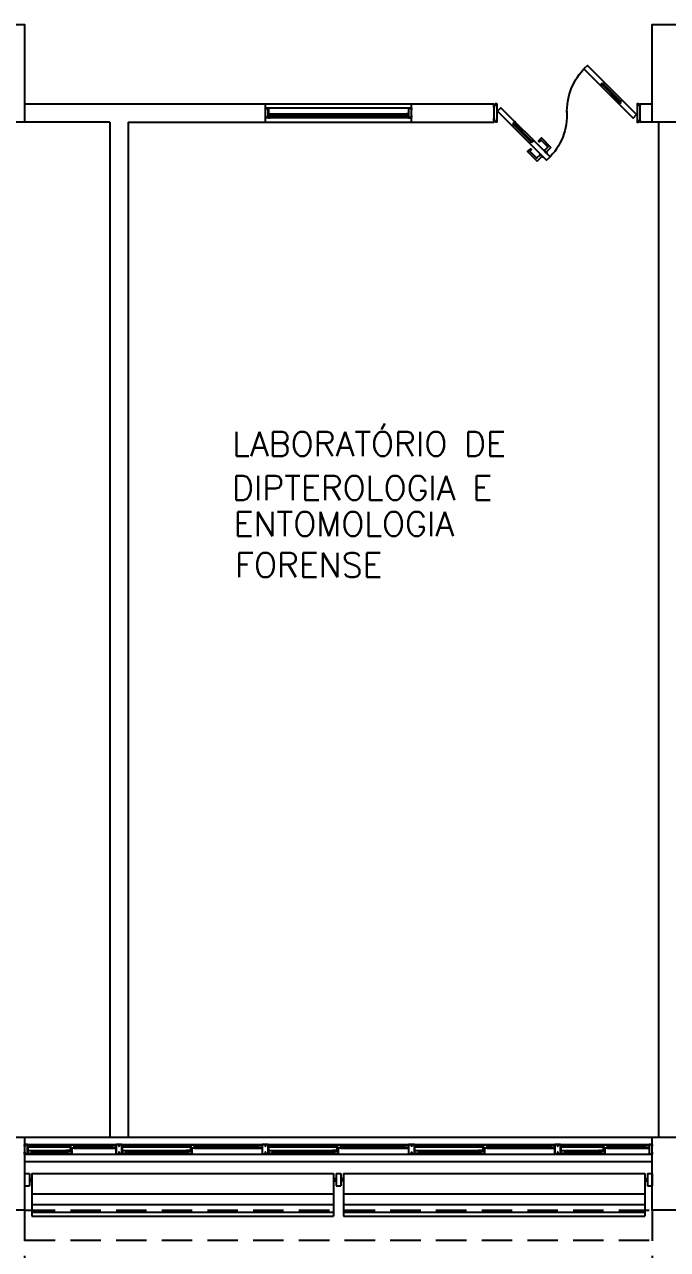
# Model space of a CAD drawing. Header units: millimetres. Extents: x 2686 to 2939, y 1294 to 1441.
# Drawn here: x 2761.12 to 2766.4, y 1304 to 1314.05 of the extents above; entities that cross this region are included whole.
import ezdxf

# ---------------------------------------------------------------- set-up
doc = ezdxf.new("R2010")
doc.units = ezdxf.units.MM
doc.linetypes.add('HIDDEN', pattern=[0.375, 0.25, -0.125])
for name, color, linetype in [('AR-ALV', 2, 'Continuous'), ('AR-ESQ', 1, 'Continuous'), ('AR-ESTC', 3, 'Continuous'), ('AR-PORTA', 1, 'Continuous'), ('AR-PROJ', 1, 'HIDDEN'), ('BR-LINHAS', 1, 'Continuous'), ('BR-MONTANTE', 242, 'Continuous'), ('BR-PAINEL', 1, 'Continuous'), ('BR-SUPORTE', 1, 'Continuous'), ('DT-ESQ-BAGUETE-C', 1, 'Continuous'), ('DT-ESQ-BAGUETE-V', 1, 'Continuous'), ('DT-ESQ-CHAPA DOBRADA-V', 1, 'Continuous'), ('DT-ESQ-MARCO-V', 1, 'Continuous'), ('DT-ESQ-PERFIL CADEIRA-C', 2, 'Continuous'), ('DT-ESQ-PERFIL CADEIRA-V', 2, 'Continuous'), ('DT-ESQ-PERFIL U SIMPLES-C', 2, 'Continuous'), ('DT-ESQ-PERFIL U-C', 2, 'Continuous'), ('DT-ESQ-PERFIL U-V', 1, 'Continuous'), ('DT-ESQ-VIDRO-C', 2, 'Continuous'), ('DT-TXTMOD', 1, 'Continuous'), ('maçaneta', 1, 'Continuous'), ('mov', 1, 'Continuous'), ('PG-PROJ', 1, 'HIDDEN'), ('PM-PERFIL U-C', 2, 'Continuous'), ('PM-VIDRO', 2, 'Continuous'), ('pm1', 2, 'Continuous'), ('pm2', 2, 'Continuous'), ('TEXTO', 2, 'Continuous')]:
    doc.layers.add(name, color=color, linetype=linetype)
doc.styles.add('S10', font='simplex.shx', dxfattribs={"height": 0.1})
doc.styles.add('UNB-100', font='simplex.shx', dxfattribs={"height": 0.2})

# ---------------------------------------------------------------- blocks, each defined once
blk = doc.blocks.new('EF40-P')
at = {"layer": 'DT-ESQ-BAGUETE-C', "ltscale": 0.1}
for points in [[(0.422, -0.08), (0.409, -0.08), (0.409, -0.079), (0.422, -0.079, 0.414214), (0.422, -0.078), (0.422, -0.067, 0.414214), (0.422, -0.067), (0.409, -0.067), (0.409, -0.065), (0.422, -0.065, -0.414214), (0.424, -0.067), (0.424, -0.079, -0.414214)], [(0.702, -0.08), (0.715, -0.08), (0.715, -0.079), (0.702, -0.079, -0.414214), (0.702, -0.078), (0.702, -0.067, -0.414214), (0.702, -0.067), (0.715, -0.067), (0.715, -0.065), (0.702, -0.065, 0.414214), (0.7, -0.067), (0.7, -0.079, 0.414214)], [(1.41, -0.08), (1.396, -0.08), (1.396, -0.079), (1.409, -0.079, 0.414214), (1.41, -0.078), (1.41, -0.067, 0.414214), (1.409, -0.067), (1.396, -0.067), (1.396, -0.065), (1.41, -0.065, -0.414214), (1.411, -0.067), (1.411, -0.079, -0.414214)], [(1.901, -0.08), (1.915, -0.08), (1.915, -0.079), (1.902, -0.079, -0.414214), (1.901, -0.078), (1.901, -0.067, -0.414214), (1.902, -0.067), (1.915, -0.067), (1.915, -0.065), (1.901, -0.065, 0.414214), (1.9, -0.067), (1.9, -0.079, 0.414214)], [(2.61, -0.08), (2.596, -0.08), (2.596, -0.079), (2.609, -0.079, 0.414214), (2.61, -0.078), (2.61, -0.067, 0.414214), (2.609, -0.067), (2.596, -0.067), (2.596, -0.065), (2.61, -0.065, -0.414214), (2.611, -0.067), (2.611, -0.079, -0.414214)], [(3.101, -0.08), (3.115, -0.08), (3.115, -0.079), (3.102, -0.079, -0.414214), (3.101, -0.078), (3.101, -0.067, -0.414214), (3.102, -0.067), (3.115, -0.067), (3.115, -0.065), (3.101, -0.065, 0.414214), (3.1, -0.067), (3.1, -0.079, 0.414214)], [(3.81, -0.08), (3.796, -0.08), (3.796, -0.079), (3.809, -0.079, 0.414214), (3.81, -0.078), (3.81, -0.067, 0.414214), (3.809, -0.067), (3.796, -0.067), (3.796, -0.065), (3.81, -0.065, -0.414214), (3.811, -0.067), (3.811, -0.079, -0.414214)], [(4.301, -0.08), (4.315, -0.08), (4.315, -0.079), (4.302, -0.079, -0.414214), (4.301, -0.078), (4.301, -0.067, -0.414214), (4.302, -0.067), (4.315, -0.067), (4.315, -0.065), (4.301, -0.065, 0.414214), (4.3, -0.067), (4.3, -0.079, 0.414214)], [(4.797, -0.08), (4.784, -0.08), (4.784, -0.079), (4.797, -0.079, 0.414214), (4.797, -0.078), (4.797, -0.067, 0.414214), (4.797, -0.067), (4.784, -0.067), (4.784, -0.065), (4.797, -0.065, -0.414214), (4.799, -0.067), (4.799, -0.079, -0.414214)], [(5.076, -0.08), (5.09, -0.08), (5.09, -0.079), (5.077, -0.079, -0.414214), (5.076, -0.078), (5.076, -0.067, -0.414214), (5.077, -0.067), (5.09, -0.067), (5.09, -0.065), (5.076, -0.065, 0.414214), (5.075, -0.067), (5.075, -0.079, 0.414214)], [(0.073, -0.125), (0.06, -0.125), (0.06, -0.124), (0.073, -0.124, 0.414214), (0.073, -0.123), (0.073, -0.112, 0.414214), (0.073, -0.112), (0.06, -0.112), (0.06, -0.11), (0.073, -0.11, -0.414214), (0.075, -0.112), (0.075, -0.124, -0.414214)], [(0.339, -0.125), (0.352, -0.125), (0.352, -0.124), (0.34, -0.124, -0.414214), (0.339, -0.123), (0.339, -0.112, -0.414214), (0.34, -0.112), (0.352, -0.112), (0.352, -0.11), (0.339, -0.11, 0.414214), (0.337, -0.112), (0.337, -0.124, 0.414214)], [(0.848, -0.125), (0.835, -0.125), (0.835, -0.124), (0.848, -0.124, 0.414214), (0.848, -0.123), (0.848, -0.112, 0.414214), (0.848, -0.112), (0.835, -0.112), (0.835, -0.11), (0.848, -0.11, -0.414214), (0.85, -0.112), (0.85, -0.124, -0.414214)], [(1.326, -0.125), (1.34, -0.125), (1.34, -0.124), (1.327, -0.124, -0.414214), (1.326, -0.123), (1.326, -0.112, -0.414214), (1.327, -0.112), (1.34, -0.112), (1.34, -0.11), (1.326, -0.11, 0.414214), (1.325, -0.112), (1.325, -0.124, 0.414214)], [(2.048, -0.125), (2.035, -0.125), (2.035, -0.124), (2.048, -0.124, 0.414214), (2.048, -0.123), (2.048, -0.112, 0.414214), (2.048, -0.112), (2.035, -0.112), (2.035, -0.11), (2.048, -0.11, -0.414214), (2.05, -0.112), (2.05, -0.124, -0.414214)], [(2.526, -0.125), (2.54, -0.125), (2.54, -0.124), (2.527, -0.124, -0.414214), (2.526, -0.123), (2.526, -0.112, -0.414214), (2.527, -0.112), (2.54, -0.112), (2.54, -0.11), (2.526, -0.11, 0.414214), (2.525, -0.112), (2.525, -0.124, 0.414214)], [(3.248, -0.125), (3.235, -0.125), (3.235, -0.124), (3.248, -0.124, 0.414214), (3.248, -0.123), (3.248, -0.112, 0.414214), (3.248, -0.112), (3.235, -0.112), (3.235, -0.11), (3.248, -0.11, -0.414214), (3.25, -0.112), (3.25, -0.124, -0.414214)], [(3.726, -0.125), (3.74, -0.125), (3.74, -0.124), (3.727, -0.124, -0.414214), (3.726, -0.123), (3.726, -0.112, -0.414214), (3.727, -0.112), (3.74, -0.112), (3.74, -0.11), (3.726, -0.11, 0.414214), (3.725, -0.112), (3.725, -0.124, 0.414214)], [(4.448, -0.125), (4.435, -0.125), (4.435, -0.124), (4.448, -0.124, 0.414214), (4.448, -0.123), (4.448, -0.112, 0.414214), (4.448, -0.112), (4.435, -0.112), (4.435, -0.11), (4.448, -0.11, -0.414214), (4.45, -0.112), (4.45, -0.124, -0.414214)], [(4.714, -0.125), (4.727, -0.125), (4.727, -0.124), (4.714, -0.124, -0.414214), (4.714, -0.123), (4.714, -0.112, -0.414214), (4.714, -0.112), (4.727, -0.112), (4.727, -0.11), (4.714, -0.11, 0.414214), (4.712, -0.112), (4.712, -0.124, 0.414214)]]:
    blk.add_lwpolyline(points, format="xyb", close=True, dxfattribs=at)
at = {"layer": 'DT-ESQ-BAGUETE-V', "ltscale": 0.1}
for p, q in [((0.422, -0.065), (0.702, -0.065)), ((1.41, -0.065), (1.901, -0.065)), ((2.61, -0.065), (3.101, -0.065)), ((3.81, -0.065), (4.301, -0.065)), ((4.797, -0.065), (5.076, -0.065)), ((0.073, -0.11), (0.339, -0.11)), ((0.848, -0.11), (1.326, -0.11)), ((2.048, -0.11), (2.526, -0.11)), ((3.248, -0.11), (3.726, -0.11)), ((4.448, -0.11), (4.714, -0.11))]:
    blk.add_line(p, q, dxfattribs=at)
at = {"layer": 'DT-ESQ-CHAPA DOBRADA-V', "ltscale": 0.1}
for p, q in [((0.025, -0.077), (0.374, -0.077)), ((0.025, -0.08), (0.374, -0.08)), ((0.8, -0.077), (1.361, -0.077)), ((0.8, -0.08), (1.361, -0.08)), ((2, -0.077), (2.561, -0.077)), ((2, -0.08), (2.561, -0.08)), ((3.2, -0.077), (3.761, -0.077)), ((3.2, -0.08), (3.761, -0.08)), ((4.4, -0.077), (4.749, -0.077)), ((4.4, -0.08), (4.749, -0.08))]:
    blk.add_line(p, q, dxfattribs=at)
at = {"layer": 'DT-ESQ-PERFIL CADEIRA-C', "ltscale": 0.1}
for p, q in [((0.376, -0.088), (0.422, -0.088)), ((0.75, -0.088), (0.702, -0.088)), ((1.363, -0.088), (1.41, -0.088)), ((1.95, -0.088), (1.901, -0.088)), ((2.563, -0.088), (2.61, -0.088)), ((3.15, -0.088), (3.101, -0.088)), ((3.763, -0.088), (3.81, -0.088)), ((4.35, -0.088), (4.301, -0.088)), ((4.751, -0.088), (4.797, -0.088)), ((5.125, -0.088), (5.076, -0.088)), ((0.025, -0.134), (0.073, -0.134)), ((0.385, -0.134), (0.339, -0.134)), ((0.8, -0.134), (0.848, -0.134)), ((1.373, -0.134), (1.326, -0.134)), ((2, -0.134), (2.048, -0.134)), ((2.573, -0.134), (2.526, -0.134)), ((3.2, -0.134), (3.248, -0.134)), ((3.773, -0.134), (3.726, -0.134)), ((4.4, -0.134), (4.448, -0.134)), ((4.76, -0.134), (4.714, -0.134))]:
    blk.add_line(p, q, dxfattribs=at)
for points in [[(0.422, -0.087, -1), (0.422, -0.09), (0.376, -0.09, -0.414214), (0.374, -0.088), (0.374, -0.067, -0.414214), (0.376, -0.065), (0.407, -0.065, -0.414214), (0.409, -0.067), (0.409, -0.087)], [(0.409, -0.088, -0.198913), (0.408, -0.088, -0.198913), (0.407, -0.087), (0.407, -0.067, 0.414214), (0.407, -0.067), (0.376, -0.067, 0.414214), (0.375, -0.067), (0.375, -0.088, 0.414214), (0.376, -0.088)], [(0.702, -0.09), (0.75, -0.09), (0.75, -0.088), (0.715, -0.088, 0.198912), (0.716, -0.088, 0.198913), (0.716, -0.087), (0.716, -0.067, -0.414214), (0.717, -0.067), (0.75, -0.067), (0.75, -0.065), (0.716, -0.065, 0.414214), (0.715, -0.067), (0.715, -0.079), (0.715, -0.08), (0.715, -0.087), (0.702, -0.087, 1)], [(1.41, -0.087, -1), (1.41, -0.09), (1.363, -0.09, -0.414214), (1.361, -0.088), (1.361, -0.067, -0.414214), (1.363, -0.065), (1.395, -0.065, -0.414214), (1.396, -0.067), (1.396, -0.087)], [(1.396, -0.088, -0.198913), (1.395, -0.088, -0.198913), (1.395, -0.087), (1.395, -0.067, 0.414214), (1.394, -0.067), (1.363, -0.067, 0.414214), (1.363, -0.067), (1.363, -0.088, 0.414214), (1.363, -0.088)], [(1.901, -0.09), (1.95, -0.09), (1.95, -0.088), (1.915, -0.088, 0.198912), (1.916, -0.088, 0.198913), (1.916, -0.087), (1.916, -0.067, -0.414214), (1.917, -0.067), (1.95, -0.067), (1.95, -0.065), (1.916, -0.065, 0.414214), (1.915, -0.067), (1.915, -0.079), (1.915, -0.08), (1.915, -0.087), (1.901, -0.087, 1)], [(2.61, -0.087, -1), (2.61, -0.09), (2.563, -0.09, -0.414214), (2.561, -0.088), (2.561, -0.067, -0.414214), (2.563, -0.065), (2.595, -0.065, -0.414214), (2.596, -0.067), (2.596, -0.087)], [(2.596, -0.088, -0.198913), (2.595, -0.088, -0.198913), (2.595, -0.087), (2.595, -0.067, 0.414214), (2.594, -0.067), (2.563, -0.067, 0.414214), (2.563, -0.067), (2.563, -0.088, 0.414214), (2.563, -0.088)], [(3.101, -0.09), (3.15, -0.09), (3.15, -0.088), (3.115, -0.088, 0.198912), (3.116, -0.088, 0.198913), (3.116, -0.087), (3.116, -0.067, -0.414214), (3.117, -0.067), (3.15, -0.067), (3.15, -0.065), (3.116, -0.065, 0.414214), (3.115, -0.067), (3.115, -0.079), (3.115, -0.08), (3.115, -0.087), (3.101, -0.087, 1)], [(3.81, -0.087, -1), (3.81, -0.09), (3.763, -0.09, -0.414214), (3.761, -0.088), (3.761, -0.067, -0.414214), (3.763, -0.065), (3.795, -0.065, -0.414214), (3.796, -0.067), (3.796, -0.087)], [(3.796, -0.088, -0.198913), (3.795, -0.088, -0.198913), (3.795, -0.087), (3.795, -0.067, 0.414214), (3.794, -0.067), (3.763, -0.067, 0.414214), (3.763, -0.067), (3.763, -0.088, 0.414214), (3.763, -0.088)], [(4.301, -0.09), (4.35, -0.09), (4.35, -0.088), (4.315, -0.088, 0.198912), (4.316, -0.088, 0.198913), (4.316, -0.087), (4.316, -0.067, -0.414214), (4.317, -0.067), (4.35, -0.067), (4.35, -0.065), (4.316, -0.065, 0.414214), (4.315, -0.067), (4.315, -0.079), (4.315, -0.08), (4.315, -0.087), (4.301, -0.087, 1)], [(4.797, -0.087, -1), (4.797, -0.09), (4.751, -0.09, -0.414214), (4.749, -0.088), (4.749, -0.067, -0.414214), (4.751, -0.065), (4.782, -0.065, -0.414214), (4.784, -0.067), (4.784, -0.087)], [(4.784, -0.088, -0.198913), (4.783, -0.088, -0.198913), (4.782, -0.087), (4.782, -0.067, 0.414214), (4.782, -0.067), (4.751, -0.067, 0.414214), (4.75, -0.067), (4.75, -0.088, 0.414214), (4.751, -0.088)], [(5.076, -0.09), (5.125, -0.09), (5.125, -0.088), (5.09, -0.088, 0.198912), (5.091, -0.088, 0.198913), (5.091, -0.087), (5.091, -0.067, -0.414214), (5.092, -0.067), (5.125, -0.067), (5.125, -0.065), (5.091, -0.065, 0.414214), (5.09, -0.067), (5.09, -0.079), (5.09, -0.08), (5.09, -0.087), (5.076, -0.087, 1)], [(0.073, -0.135), (0.025, -0.135), (0.025, -0.134), (0.06, -0.134, -0.198912), (0.059, -0.133, -0.198913), (0.059, -0.132), (0.059, -0.112, 0.414214), (0.058, -0.112), (0.025, -0.112), (0.025, -0.11), (0.059, -0.11, -0.414214), (0.06, -0.112), (0.06, -0.124), (0.06, -0.125), (0.06, -0.132), (0.073, -0.132, -1)], [(0.339, -0.132, 1), (0.339, -0.135), (0.385, -0.135, 0.414214), (0.387, -0.133), (0.387, -0.112, 0.414214), (0.385, -0.11), (0.354, -0.11, 0.414214), (0.352, -0.112), (0.352, -0.132)], [(0.352, -0.134, 0.198913), (0.354, -0.133, 0.198913), (0.354, -0.132), (0.354, -0.112, -0.414214), (0.354, -0.112), (0.385, -0.112, -0.414214), (0.386, -0.112), (0.386, -0.133, -0.414214), (0.385, -0.134)], [(0.848, -0.135), (0.8, -0.135), (0.8, -0.134), (0.835, -0.134, -0.198912), (0.834, -0.133, -0.198913), (0.833, -0.132), (0.833, -0.112, 0.414214), (0.833, -0.112), (0.8, -0.112), (0.8, -0.11), (0.833, -0.11, -0.414214), (0.835, -0.112), (0.835, -0.124), (0.835, -0.125), (0.835, -0.132), (0.848, -0.132, -1)], [(1.326, -0.132, 1), (1.326, -0.135), (1.373, -0.135, 0.414214), (1.375, -0.133), (1.375, -0.112, 0.414214), (1.373, -0.11), (1.341, -0.11, 0.414214), (1.34, -0.112), (1.34, -0.132)], [(1.34, -0.134, 0.198913), (1.341, -0.133, 0.198913), (1.341, -0.132), (1.341, -0.112, -0.414214), (1.342, -0.112), (1.373, -0.112, -0.414214), (1.373, -0.112), (1.373, -0.133, -0.414214), (1.373, -0.134)], [(2.048, -0.135), (2, -0.135), (2, -0.134), (2.035, -0.134, -0.198912), (2.034, -0.133, -0.198913), (2.033, -0.132), (2.033, -0.112, 0.414214), (2.033, -0.112), (2, -0.112), (2, -0.11), (2.033, -0.11, -0.414214), (2.035, -0.112), (2.035, -0.124), (2.035, -0.125), (2.035, -0.132), (2.048, -0.132, -1)], [(2.526, -0.132, 1), (2.526, -0.135), (2.573, -0.135, 0.414214), (2.575, -0.133), (2.575, -0.112, 0.414214), (2.573, -0.11), (2.541, -0.11, 0.414214), (2.54, -0.112), (2.54, -0.132)], [(2.54, -0.134, 0.198913), (2.541, -0.133, 0.198913), (2.541, -0.132), (2.541, -0.112, -0.414214), (2.542, -0.112), (2.573, -0.112, -0.414214), (2.573, -0.112), (2.573, -0.133, -0.414214), (2.573, -0.134)], [(3.248, -0.135), (3.2, -0.135), (3.2, -0.134), (3.235, -0.134, -0.198912), (3.234, -0.133, -0.198913), (3.233, -0.132), (3.233, -0.112, 0.414214), (3.233, -0.112), (3.2, -0.112), (3.2, -0.11), (3.233, -0.11, -0.414214), (3.235, -0.112), (3.235, -0.124), (3.235, -0.125), (3.235, -0.132), (3.248, -0.132, -1)], [(3.726, -0.132, 1), (3.726, -0.135), (3.773, -0.135, 0.414214), (3.775, -0.133), (3.775, -0.112, 0.414214), (3.773, -0.11), (3.741, -0.11, 0.414214), (3.74, -0.112), (3.74, -0.132)], [(3.74, -0.134, 0.198913), (3.741, -0.133, 0.198913), (3.741, -0.132), (3.741, -0.112, -0.414214), (3.742, -0.112), (3.773, -0.112, -0.414214), (3.773, -0.112), (3.773, -0.133, -0.414214), (3.773, -0.134)], [(4.448, -0.135), (4.4, -0.135), (4.4, -0.134), (4.435, -0.134, -0.198912), (4.434, -0.133, -0.198913), (4.433, -0.132), (4.433, -0.112, 0.414214), (4.433, -0.112), (4.4, -0.112), (4.4, -0.11), (4.433, -0.11, -0.414214), (4.435, -0.112), (4.435, -0.124), (4.435, -0.125), (4.435, -0.132), (4.448, -0.132, -1)], [(4.714, -0.132, 1), (4.714, -0.135), (4.76, -0.135, 0.414214), (4.762, -0.133), (4.762, -0.112, 0.414214), (4.76, -0.11), (4.729, -0.11, 0.414214), (4.727, -0.112), (4.727, -0.132)], [(4.727, -0.134, 0.198913), (4.729, -0.133, 0.198913), (4.729, -0.132), (4.729, -0.112, -0.414214), (4.729, -0.112), (4.76, -0.112, -0.414214), (4.761, -0.112), (4.761, -0.133, -0.414214), (4.76, -0.134)]]:
    blk.add_lwpolyline(points, format="xyb", close=True, dxfattribs=at)
at = {"layer": 'DT-ESQ-PERFIL CADEIRA-V', "ltscale": 0.1}
for p, q in [((0.407, -0.09), (0.702, -0.09)), ((1.395, -0.09), (1.901, -0.09)), ((2.595, -0.09), (3.101, -0.09)), ((3.795, -0.09), (4.301, -0.09)), ((4.782, -0.09), (5.076, -0.09)), ((0.073, -0.135), (0.339, -0.135)), ((0.848, -0.135), (1.326, -0.135)), ((2.048, -0.135), (2.526, -0.135)), ((3.248, -0.135), (3.726, -0.135)), ((4.448, -0.135), (4.714, -0.135))]:
    blk.add_line(p, q, dxfattribs=at)
at = {"layer": 'DT-ESQ-PERFIL U SIMPLES-C', "ltscale": 0.1}
for points in [[(0.376, -0.102), (0.384, -0.102), (0.384, -0.1), (0.376, -0.1, -0.414214), (0.375, -0.1), (0.375, -0.092, -0.414214), (0.376, -0.091), (0.384, -0.091), (0.384, -0.09), (0.376, -0.09, 0.414214), (0.374, -0.092), (0.374, -0.1, 0.414214)], [(0.385, -0.098), (0.377, -0.098), (0.377, -0.1), (0.385, -0.1, -0.414214), (0.386, -0.1), (0.386, -0.108, -0.414214), (0.385, -0.109), (0.377, -0.109), (0.377, -0.11), (0.385, -0.11, 0.414214), (0.387, -0.108), (0.387, -0.1, 0.414214)], [(1.363, -0.102), (1.371, -0.102), (1.371, -0.1), (1.363, -0.1, -0.414214), (1.363, -0.1), (1.363, -0.092, -0.414214), (1.363, -0.091), (1.371, -0.091), (1.371, -0.09), (1.363, -0.09, 0.414214), (1.361, -0.092), (1.361, -0.1, 0.414214)], [(1.373, -0.098), (1.365, -0.098), (1.365, -0.1), (1.373, -0.1, -0.414214), (1.373, -0.1), (1.373, -0.108, -0.414214), (1.373, -0.109), (1.365, -0.109), (1.365, -0.11), (1.373, -0.11, 0.414214), (1.375, -0.108), (1.375, -0.1, 0.414214)], [(2.563, -0.102), (2.571, -0.102), (2.571, -0.1), (2.563, -0.1, -0.414214), (2.563, -0.1), (2.563, -0.092, -0.414214), (2.563, -0.091), (2.571, -0.091), (2.571, -0.09), (2.563, -0.09, 0.414214), (2.561, -0.092), (2.561, -0.1, 0.414214)], [(2.573, -0.098), (2.565, -0.098), (2.565, -0.1), (2.573, -0.1, -0.414214), (2.573, -0.1), (2.573, -0.108, -0.414214), (2.573, -0.109), (2.565, -0.109), (2.565, -0.11), (2.573, -0.11, 0.414214), (2.575, -0.108), (2.575, -0.1, 0.414214)], [(3.763, -0.102), (3.771, -0.102), (3.771, -0.1), (3.763, -0.1, -0.414214), (3.763, -0.1), (3.763, -0.092, -0.414214), (3.763, -0.091), (3.771, -0.091), (3.771, -0.09), (3.763, -0.09, 0.414214), (3.761, -0.092), (3.761, -0.1, 0.414214)], [(3.773, -0.098), (3.765, -0.098), (3.765, -0.1), (3.773, -0.1, -0.414214), (3.773, -0.1), (3.773, -0.108, -0.414214), (3.773, -0.109), (3.765, -0.109), (3.765, -0.11), (3.773, -0.11, 0.414214), (3.775, -0.108), (3.775, -0.1, 0.414214)], [(4.751, -0.102), (4.759, -0.102), (4.759, -0.1), (4.751, -0.1, -0.414214), (4.75, -0.1), (4.75, -0.092, -0.414214), (4.751, -0.091), (4.759, -0.091), (4.759, -0.09), (4.751, -0.09, 0.414214), (4.749, -0.092), (4.749, -0.1, 0.414214)], [(4.76, -0.098), (4.752, -0.098), (4.752, -0.1), (4.76, -0.1, -0.414214), (4.761, -0.1), (4.761, -0.108, -0.414214), (4.76, -0.109), (4.752, -0.109), (4.752, -0.11), (4.76, -0.11, 0.414214), (4.762, -0.108), (4.762, -0.1, 0.414214)]]:
    blk.add_lwpolyline(points, format="xyb", close=True, dxfattribs=at)
at = {"layer": 'DT-ESQ-PERFIL U-C', "ltscale": 0.1}
for points in [[(0, -0.062, -0.414214), (0.001, -0.06), (0.023, -0.06, -0.414214), (0.025, -0.062), (0.025, -0.139, -0.414214), (0.023, -0.14), (0.001, -0.14, -0.414214), (0, -0.139), (0, -0.125), (0.001, -0.125), (0.001, -0.138, 0.414214), (0.002, -0.139), (0.023, -0.139, 0.414214), (0.023, -0.138), (0.023, -0.062, 0.414214), (0.023, -0.062), (0.002, -0.062, 0.414214), (0.001, -0.062), (0.001, -0.075), (0, -0.075)], [(0.775, -0.062, 0.414214), (0.773, -0.06), (0.751, -0.06, 0.414214), (0.75, -0.062), (0.75, -0.139, 0.414214), (0.751, -0.14), (0.773, -0.14, 0.414214), (0.775, -0.139), (0.775, -0.125), (0.773, -0.125), (0.773, -0.138, -0.414214), (0.773, -0.139), (0.752, -0.139, -0.414214), (0.751, -0.138), (0.751, -0.062, -0.414214), (0.752, -0.062), (0.773, -0.062, -0.414214), (0.773, -0.062), (0.773, -0.075), (0.775, -0.075)], [(0.775, -0.062, -0.414214), (0.776, -0.06), (0.798, -0.06, -0.414214), (0.8, -0.062), (0.8, -0.139, -0.414214), (0.798, -0.14), (0.776, -0.14, -0.414214), (0.775, -0.139), (0.775, -0.125), (0.776, -0.125), (0.776, -0.138, 0.414214), (0.777, -0.139), (0.798, -0.139, 0.414214), (0.798, -0.138), (0.798, -0.062, 0.414214), (0.798, -0.062), (0.777, -0.062, 0.414214), (0.776, -0.062), (0.776, -0.075), (0.775, -0.075)], [(1.975, -0.062, 0.414214), (1.973, -0.06), (1.951, -0.06, 0.414214), (1.95, -0.062), (1.95, -0.139, 0.414214), (1.951, -0.14), (1.973, -0.14, 0.414214), (1.975, -0.139), (1.975, -0.125), (1.973, -0.125), (1.973, -0.138, -0.414214), (1.973, -0.139), (1.952, -0.139, -0.414214), (1.951, -0.138), (1.951, -0.062, -0.414214), (1.952, -0.062), (1.973, -0.062, -0.414214), (1.973, -0.062), (1.973, -0.075), (1.975, -0.075)], [(1.975, -0.062, -0.414214), (1.976, -0.06), (1.998, -0.06, -0.414214), (2, -0.062), (2, -0.139, -0.414214), (1.998, -0.14), (1.976, -0.14, -0.414214), (1.975, -0.139), (1.975, -0.125), (1.976, -0.125), (1.976, -0.138, 0.414214), (1.977, -0.139), (1.998, -0.139, 0.414214), (1.998, -0.138), (1.998, -0.062, 0.414214), (1.998, -0.062), (1.977, -0.062, 0.414214), (1.976, -0.062), (1.976, -0.075), (1.975, -0.075)], [(3.175, -0.062, 0.414214), (3.173, -0.06), (3.151, -0.06, 0.414214), (3.15, -0.062), (3.15, -0.139, 0.414214), (3.151, -0.14), (3.173, -0.14, 0.414214), (3.175, -0.139), (3.175, -0.125), (3.173, -0.125), (3.173, -0.138, -0.414214), (3.173, -0.139), (3.152, -0.139, -0.414214), (3.151, -0.138), (3.151, -0.062, -0.414214), (3.152, -0.062), (3.173, -0.062, -0.414214), (3.173, -0.062), (3.173, -0.075), (3.175, -0.075)], [(3.175, -0.062, -0.414214), (3.176, -0.06), (3.198, -0.06, -0.414214), (3.2, -0.062), (3.2, -0.139, -0.414214), (3.198, -0.14), (3.176, -0.14, -0.414214), (3.175, -0.139), (3.175, -0.125), (3.176, -0.125), (3.176, -0.138, 0.414214), (3.177, -0.139), (3.198, -0.139, 0.414214), (3.198, -0.138), (3.198, -0.062, 0.414214), (3.198, -0.062), (3.177, -0.062, 0.414214), (3.176, -0.062), (3.176, -0.075), (3.175, -0.075)], [(4.375, -0.062, 0.414214), (4.373, -0.06), (4.351, -0.06, 0.414214), (4.35, -0.062), (4.35, -0.139, 0.414214), (4.351, -0.14), (4.373, -0.14, 0.414214), (4.375, -0.139), (4.375, -0.125), (4.373, -0.125), (4.373, -0.138, -0.414214), (4.373, -0.139), (4.352, -0.139, -0.414214), (4.351, -0.138), (4.351, -0.062, -0.414214), (4.352, -0.062), (4.373, -0.062, -0.414214), (4.373, -0.062), (4.373, -0.075), (4.375, -0.075)], [(4.375, -0.062, -0.414214), (4.376, -0.06), (4.398, -0.06, -0.414214), (4.4, -0.062), (4.4, -0.139, -0.414214), (4.398, -0.14), (4.376, -0.14, -0.414214), (4.375, -0.139), (4.375, -0.125), (4.376, -0.125), (4.376, -0.138, 0.414214), (4.377, -0.139), (4.398, -0.139, 0.414214), (4.398, -0.138), (4.398, -0.062, 0.414214), (4.398, -0.062), (4.377, -0.062, 0.414214), (4.376, -0.062), (4.376, -0.075), (4.375, -0.075)], [(5.15, -0.062, 0.414214), (5.148, -0.06), (5.126, -0.06, 0.414214), (5.125, -0.062), (5.125, -0.139, 0.414214), (5.126, -0.14), (5.148, -0.14, 0.414214), (5.15, -0.139), (5.15, -0.125), (5.148, -0.125), (5.148, -0.138, -0.414214), (5.148, -0.139), (5.127, -0.139, -0.414214), (5.126, -0.138), (5.126, -0.062, -0.414214), (5.127, -0.062), (5.148, -0.062, -0.414214), (5.148, -0.062), (5.148, -0.075), (5.15, -0.075)]]:
    blk.add_lwpolyline(points, format="xyb", close=True, dxfattribs=at)
at = {"layer": 'DT-ESQ-PERFIL U-V', "ltscale": 0.1}
for p, q in [((0.023, -0.06), (0.751, -0.06)), ((0.798, -0.06), (1.951, -0.06)), ((1.998, -0.06), (3.151, -0.06)), ((3.198, -0.06), (4.351, -0.06)), ((4.398, -0.06), (5.126, -0.06)), ((0.023, -0.14), (0.751, -0.14)), ((0.798, -0.14), (1.951, -0.14)), ((1.998, -0.14), (3.151, -0.14)), ((3.198, -0.14), (4.351, -0.14)), ((4.398, -0.14), (5.126, -0.14))]:
    blk.add_line(p, q, dxfattribs=at)
at = {"layer": 'DT-ESQ-VIDRO-C', "ltscale": 0.1}
for points in [[(0.713, -0.085), (0.713, -0.082), (0.412, -0.082), (0.412, -0.085)], [(1.912, -0.085), (1.912, -0.082), (1.399, -0.082), (1.399, -0.085)], [(3.112, -0.085), (3.112, -0.082), (2.599, -0.082), (2.599, -0.085)], [(4.312, -0.085), (4.312, -0.082), (3.799, -0.082), (3.799, -0.085)], [(5.087, -0.085), (5.087, -0.082), (4.786, -0.082), (4.786, -0.085)], [(0.063, -0.13), (0.063, -0.127), (0.349, -0.127), (0.349, -0.13)], [(0.838, -0.13), (0.838, -0.127), (1.337, -0.127), (1.337, -0.13)], [(2.038, -0.13), (2.038, -0.127), (2.537, -0.127), (2.537, -0.13)], [(3.238, -0.13), (3.238, -0.127), (3.737, -0.127), (3.737, -0.13)], [(4.438, -0.13), (4.438, -0.127), (4.724, -0.127), (4.724, -0.13)]]:
    blk.add_lwpolyline(points, close=True, dxfattribs=at)
at = {"layer": 'DT-TXTMOD', "ltscale": 0.1, "style": 'S10', "flags": 3}
for tag, p in [('M01', (0.025, -0.28)), ('M02', (0.325, -0.28)), ('M03', (0.627, -0.28)), ('M04', (0.929, -0.28)), ('M05', (1.231, -0.28)), ('M06', (1.532, -0.28)), ('M07', (1.834, -0.28)), ('M08', (2.136, -0.28)), ('M09', (2.438, -0.28)), ('M10', (2.739, -0.28)), ('M11', (3.041, -0.28)), ('M12', (3.343, -0.28)), ('M13', (3.645, -0.28)), ('M14', (3.946, -0.28)), ('M15', (4.248, -0.28)), ('M16', (4.55, -0.28)), ('M17', (4.852, -0.28))]:
    blk.add_attdef(tag, p, '', height=0.1, dxfattribs=at)
blk = doc.blocks.new('BR-MODULO1')
at = {"layer": 'BR-LINHAS'}
for p, q in [((0.06, -0.265), (2.535, -0.265)), ((2.615, -0.265), (5.09, -0.265)), ((0.06, -0.352), (2.535, -0.352)), ((2.615, -0.352), (5.09, -0.352)), ((0.06, -0.415), (2.535, -0.415)), ((2.615, -0.415), (5.09, -0.415))]:
    blk.add_line(p, q, dxfattribs=at)
at = {"layer": 'BR-MONTANTE'}
for p, q in [((0, -0.1), (0, -0.2)), ((0, -0.1), (0.04, -0.1)), ((0.04, -0.1), (0.04, -0.2)), ((2.555, -0.1), (2.595, -0.1)), ((2.555, -0.1), (2.555, -0.2)), ((2.595, -0.1), (2.595, -0.2)), ((5.11, -0.1), (5.11, -0.2)), ((5.11, -0.1), (5.15, -0.1)), ((5.15, -0.1), (5.15, -0.2)), ((0, -0.2), (0.04, -0.2)), ((2.555, -0.2), (2.595, -0.2)), ((5.11, -0.2), (5.15, -0.2))]:
    blk.add_line(p, q, dxfattribs=at)
at = {"layer": 'BR-PAINEL'}
for p, q in [((0.06, -0.1), (2.535, -0.1)), ((0.06, -0.1), (0.06, -0.45)), ((2.535, -0.1), (2.535, -0.45)), ((2.615, -0.1), (2.615, -0.45)), ((2.615, -0.1), (5.09, -0.1)), ((5.09, -0.1), (5.09, -0.45)), ((0.06, -0.45), (2.535, -0.45)), ((2.615, -0.45), (5.09, -0.45))]:
    blk.add_line(p, q, dxfattribs=at)
at = {"layer": 'BR-SUPORTE'}
for p, q in [((0.04, -0.14), (0.06, -0.14)), ((0.04, -0.16), (0.06, -0.16)), ((0.05, -0.14), (0.05, -0.16)), ((2.535, -0.14), (2.555, -0.14)), ((2.535, -0.16), (2.555, -0.16)), ((2.545, -0.14), (2.545, -0.16)), ((2.615, -0.14), (2.595, -0.14)), ((2.615, -0.16), (2.595, -0.16)), ((2.605, -0.14), (2.605, -0.16)), ((5.09, -0.14), (5.11, -0.14)), ((5.09, -0.16), (5.11, -0.16)), ((5.1, -0.14), (5.1, -0.16))]:
    blk.add_line(p, q, dxfattribs=at)
blk = doc.blocks.new('PG-MODULO1-PJ-B')
at = {"layer": 'PG-PROJ'}
for p, q in [((0, 0), (0, -3)), ((5.55, 0), (5.55, -3)), ((0.2, 0), (5.35, 0)), ((0.2, 0), (0.2, -3)), ((5.35, 0), (5.35, -3)), ((0.2, -0.245), (5.35, -0.245)), ((0.2, -0.555), (5.35, -0.555)), ((0.2, -0.685), (5.35, -0.685)), ((0.2, -0.995), (5.35, -0.995)), ((0.2, -1.125), (5.35, -1.125)), ((0.2, -1.435), (5.35, -1.435)), ((0.2, -1.565), (5.35, -1.565)), ((0.2, -1.875), (5.35, -1.875)), ((0.2, -2.005), (5.35, -2.005)), ((0.2, -2.315), (5.35, -2.315)), ((0.2, -2.445), (5.35, -2.445)), ((0.2, -2.755), (5.35, -2.755)), ((0.2, -3), (0, -3)), ((5.35, -3), (5.55, -3))]:
    blk.add_line(p, q, dxfattribs=at)
blk = doc.blocks.new('EF05B-P')
at = {"layer": 'DT-ESQ-BAGUETE-C', "ltscale": 0.1}
for points in [[(0.039, -0.05), (0.0255, -0.05), (0.0255, -0.0485), (0.039, -0.0485), (0.039, -0.0365), (0.0255, -0.0365), (0.0255, -0.035), (0.039, -0.035, -0.4142136), (0.0405, -0.0365), (0.0405, -0.0485, -0.4142136)], [(1.161, -0.05), (1.1745, -0.05), (1.1745, -0.0485), (1.161, -0.0485), (1.161, -0.0365), (1.1745, -0.0365), (1.1745, -0.035), (1.161, -0.035, 0.4142136), (1.1595, -0.0365), (1.1595, -0.0485, 0.4142136)]]:
    blk.add_lwpolyline(points, format="xyb", close=True, dxfattribs=at)
at = {"layer": 'DT-ESQ-BAGUETE-V', "ltscale": 0.1}
blk.add_line((1.161, -0.05), (0.039, -0.05), dxfattribs=at)
at = {"layer": 'DT-ESQ-CHAPA DOBRADA-V', "ltscale": 0.1}
blk.add_line((1.16, -0.067), (0.04, -0.067), dxfattribs=at)
at = {"layer": 'DT-ESQ-MARCO-V', "ltscale": 0.1}
for p, q in [((0.0235, -0.035), (1.1765, -0.035)), ((0.0235, -0.115), (1.1765, -0.115))]:
    blk.add_line(p, q, dxfattribs=at)
at = {"layer": 'DT-ESQ-PERFIL U-C', "ltscale": 0.1}
for points in [[(0.025, -0.0655), (0.025, -0.0655, 0.4142136), (0.0235, -0.067), (0.0235, -0.1135), (0.0015, -0.1135), (0.0015, -0.1), (0, -0.1), (0, -0.1135, 0.4142136), (0.0015, -0.115), (0.0235, -0.115, 0.4142136), (0.025, -0.1135), (0.025, -0.067), (0.04, -0.067, 1), (0.04, -0.064), (0.025, -0.064), (0.025, -0.0365, 0.4142136), (0.0235, -0.035), (0.0015, -0.035, 0.4142136), (0, -0.0365), (0, -0.05), (0.0015, -0.05), (0.0015, -0.0365), (0.0235, -0.0365), (0.0235, -0.064, 0.4142136), (0.025, -0.0655), (0.04, -0.0655)], [(1.175, -0.0655), (1.175, -0.0655, -0.4142136), (1.1765, -0.067), (1.1765, -0.1135), (1.1985, -0.1135), (1.1985, -0.1), (1.2, -0.1), (1.2, -0.1135, -0.4142136), (1.1985, -0.115), (1.1765, -0.115, -0.4142136), (1.175, -0.1135), (1.175, -0.067), (1.16, -0.067, -1), (1.16, -0.064), (1.175, -0.064), (1.175, -0.0365, -0.4142136), (1.1765, -0.035), (1.1985, -0.035, -0.4142136), (1.2, -0.0365), (1.2, -0.05), (1.1985, -0.05), (1.1985, -0.0365), (1.1765, -0.0365), (1.1765, -0.064, -0.4142136), (1.175, -0.0655), (1.16, -0.0655)]]:
    blk.add_lwpolyline(points, format="xyb", dxfattribs=at)
at = {"layer": 'DT-ESQ-VIDRO-C', "ltscale": 0.1}
blk.add_lwpolyline([(0.027, -0.062), (0.027, -0.052), (1.173, -0.052), (1.173, -0.062)], close=True, dxfattribs=at)
at = {"layer": 'DT-TXTMOD', "ltscale": 0.1, "style": 'S10', "flags": 3}
blk.add_attdef('EF05B', (0.05, 0), '', height=0.1, dxfattribs=at)
blk = doc.blocks.new('PM7B')
at = {"layer": 'maçaneta'}
for points in [[(0.732, -0.208), (0.771, -0.247), (0.785, -0.233), (0.758, -0.206, -0.414214), (0.758, -0.204), (0.813, -0.148), (0.827, -0.162), (0.834, -0.155), (0.81, -0.13)], [(0.806, -0.282), (0.845, -0.321), (0.923, -0.243), (0.898, -0.219), (0.891, -0.226), (0.905, -0.24), (0.849, -0.295, -0.414214), (0.847, -0.295), (0.82, -0.268)], [(0.845, -0.321), (0.806, -0.282), (0.82, -0.268), (0.847, -0.295, 0.414214), (0.849, -0.295), (0.905, -0.24), (0.891, -0.226), (0.898, -0.219), (0.923, -0.243)]]:
    blk.add_lwpolyline(points, format="xyb", close=True, dxfattribs=at)
for points in [[(0.792, -0.226), (0.764, -0.254), (0.767, -0.258), (0.795, -0.229)], [(0.792, -0.226), (0.764, -0.254), (0.767, -0.258), (0.795, -0.229)], [(0.827, -0.261), (0.799, -0.289), (0.795, -0.286), (0.824, -0.258)], [(0.827, -0.261), (0.799, -0.289), (0.795, -0.286), (0.824, -0.258)]]:
    blk.add_lwpolyline(points, close=True, dxfattribs=at)
at = {"layer": 'mov'}
for centre, start, end in [((0.099, 0.089), 356.8029, 46.3992), ((1.101, 0.061), 176.8029, 226.3992)]:
    blk.add_arc(centre, 0.501, start, end, dxfattribs=at)
at = {"layer": 'PM-PERFIL U-C'}
for p, q in [((0, 0.12), (0, 0.139)), ((0.002, 0.12), (0, 0.12)), ((0.001, 0.14), (0.01, 0.14)), ((0.01, 0.138), (0.002, 0.138)), ((0.002, 0.138), (0.002, 0.12)), ((0.01, 0.14), (0.01, 0.149)), ((0.012, 0.15), (0.023, 0.15)), ((0.023, 0.148), (0.012, 0.148)), ((0.012, 0.148), (0.012, 0.14)), ((0.023, 0.148), (0.023, 0.002)), ((0.025, 0.149), (0.025, 0.001)), ((1.175, 0.149), (1.175, 0.001)), ((1.188, 0.15), (1.176, 0.15)), ((1.177, 0.148), (1.188, 0.148)), ((1.177, 0.148), (1.177, 0.002)), ((1.188, 0.148), (1.188, 0.14)), ((1.189, 0.138), (1.198, 0.138)), ((1.19, 0.14), (1.19, 0.149)), ((1.198, 0.14), (1.19, 0.14)), ((1.198, 0.138), (1.198, 0.12)), ((1.198, 0.12), (1.2, 0.12)), ((1.2, 0.12), (1.2, 0.139)), ((0, 0.012), (0, 0.03)), ((0, 0.03), (0.002, 0.03)), ((0.01, 0.01), (0.001, 0.01)), ((0.002, 0.03), (0.002, 0.012)), ((0.002, 0.012), (0.01, 0.012)), ((0.01, 0.001), (0.01, 0.01)), ((0.012, 0.01), (0.012, 0.002)), ((0.012, 0.002), (0.023, 0.002)), ((0.023, 0), (0.012, 0)), ((1.188, 0.002), (1.177, 0.002)), ((1.176, 0), (1.188, 0)), ((1.188, 0.01), (1.188, 0.002)), ((1.198, 0.012), (1.189, 0.012)), ((1.19, 0.01), (1.198, 0.01)), ((1.19, 0.001), (1.19, 0.01)), ((1.198, 0.03), (1.198, 0.012)), ((1.2, 0.03), (1.198, 0.03)), ((1.2, 0.012), (1.2, 0.03))]:
    blk.add_line(p, q, dxfattribs=at)
for centre, start, end in [((0.001, 0.139), 90, 180), ((0.012, 0.149), 90, 180), ((0.01, 0.14), 270, 0), ((0.023, 0.149), 0, 90), ((1.176, 0.149), 90, 180), ((1.188, 0.149), 0, 90), ((1.189, 0.14), 180, 270), ((1.198, 0.139), 0, 90), ((0.001, 0.012), 180, 270), ((0.01, 0.01), 0, 90), ((0.012, 0.001), 180, 270), ((0.023, 0.001), 269.9386, 0), ((1.176, 0.001), 180, 270.0614), ((1.189, 0.01), 90, 180), ((1.188, 0.001), 270, 0), ((1.198, 0.012), 270, 0)]:
    blk.add_arc(centre, 0.0015, start, end, dxfattribs=at)
at = {"layer": 'PM-VIDRO'}
for p, q in [((0.161, 0.171), (0.302, 0.312)), ((0.309, 0.305), (0.168, 0.164)), ((0.891, -0.155), (1.032, -0.014)), ((1.039, -0.021), (0.898, -0.162))]:
    blk.add_line(p, q, dxfattribs=at)
at = {"layer": 'pm1'}
for p, q in [((0.302, 0.312), (0.291, 0.323)), ((0.302, 0.312), (0.309, 0.319)), ((0.327, 0.302), (0.309, 0.319)), ((0.316, 0.312), (0.309, 0.305)), ((0.32, 0.294), (0.309, 0.305)), ((0.327, 0.302), (0.32, 0.294)), ((0.03, 0.061), (0.15, 0.181)), ((0.178, 0.153), (0.058, 0.033)), ((0.15, 0.181), (0.161, 0.171)), ((0.154, 0.164), (0.161, 0.171)), ((0.171, 0.146), (0.154, 0.164)), ((0.168, 0.164), (0.161, 0.157)), ((0.168, 0.164), (0.178, 0.153)), ((0.178, 0.153), (0.171, 0.146)), ((0.058, 0.033), (0.03, 0.061)), ((1.022, -0.003), (1.029, 0.004)), ((1.029, 0.004), (1.046, -0.014)), ((1.032, -0.014), (1.039, -0.007)), ((1.046, -0.014), (1.039, -0.021)), ((0.873, -0.152), (0.88, -0.144)), ((0.873, -0.152), (0.891, -0.169)), ((0.88, -0.144), (0.891, -0.155)), ((0.884, -0.162), (0.891, -0.155)), ((0.898, -0.162), (0.891, -0.169)), ((0.898, -0.162), (0.909, -0.173))]:
    blk.add_line(p, q, dxfattribs=at)
for points in [[(0.291, 0.323), (0.433, 0.464), (0.461, 0.436), (0.32, 0.294)], [(1.032, -0.014), (1.022, -0.003), (1.142, 0.117), (1.17, 0.089), (1.05, -0.031), (1.039, -0.021)], [(0.909, -0.173), (0.767, -0.314), (0.739, -0.286), (0.873, -0.152)]]:
    blk.add_lwpolyline(points, dxfattribs=at)
at = {"layer": 'pm2', "color": 1}
for p, q in [((0.15, 0.181), (0.291, 0.323)), ((0.32, 0.294), (0.178, 0.153)), ((0.88, -0.144), (1.022, -0.003)), ((1.05, -0.031), (0.909, -0.173))]:
    blk.add_line(p, q, dxfattribs=at)

msp = doc.modelspace()

# ---------------------------------------------------------------- linework, layer by layer
at = {"layer": 'AR-ALV'}
for p, q in [((2761.121, 1313.4), (2763.096, 1313.4)), ((2763.096, 1313.25), (2763.096, 1313.4)), ((2764.296, 1313.25), (2764.296, 1313.4)), ((2764.296, 1313.4), (2764.971, 1313.4)), ((2764.971, 1313.4), (2764.971, 1313.25)), ((2761.821, 1313.25), (2761.121, 1313.25)), ((2761.821, 1313.25), (2761.821, 1304.925)), ((2761.971, 1313.25), (2761.971, 1304.925)), ((2761.971, 1313.25), (2763.096, 1313.25)), ((2764.296, 1313.25), (2764.971, 1313.25)), ((2766.321, 1313.25), (2766.321, 1304.925)), ((2761.821, 1304.925), (2761.971, 1304.925))]:
    msp.add_line(p, q, dxfattribs=at)
msp.add_lwpolyline([(2766.271, 1313.25), (2766.171, 1313.25), (2766.171, 1313.4), (2766.271, 1313.4)], dxfattribs=at)
at = {"layer": 'AR-ESQ'}
for p, q in [((2763.096, 1313.4), (2764.296, 1313.4)), ((2763.096, 1313.25), (2764.296, 1313.25)), ((2761.121, 1304.925), (2766.271, 1304.925)), ((2761.121, 1304.725), (2766.271, 1304.725))]:
    msp.add_line(p, q, dxfattribs=at)
at = {"layer": 'AR-ESTC'}
for points in [[(2760.921, 1313.25), (2760.921, 1314.05), (2761.121, 1314.05), (2761.121, 1313.25)], [(2766.271, 1313.25), (2766.271, 1314.05), (2766.471, 1314.05), (2766.471, 1313.25)], [(2760.921, 1304.325), (2760.921, 1304.925), (2761.121, 1304.925), (2761.121, 1304.325)], [(2766.271, 1304.325), (2766.271, 1304.925), (2766.471, 1304.925), (2766.471, 1304.325)]]:
    msp.add_lwpolyline(points, close=True, dxfattribs=at)

# ---------------------------------------------------------------- block references
at = {"layer": 'AR-ESQ', "rotation": 180}
msp.add_blockref('EF05B-P', (2764.296, 1313.25), dxfattribs=at)
at = {"layer": 'AR-ESQ'}
msp.add_blockref('EF40-P', (2761.121, 1304.925), dxfattribs=at)
at = {"layer": 'AR-PORTA', "xscale": -1}
msp.add_blockref('PM7B', (2766.171, 1313.25), dxfattribs=at)
at = {"layer": 'AR-PORTA'}
msp.add_blockref('BR-MODULO1', (2761.121, 1304.725), dxfattribs=at)
at = {"layer": 'AR-PROJ'}
msp.add_blockref('PG-MODULO1-PJ-B', (2760.921, 1304.325), dxfattribs=at)

# ---------------------------------------------------------------- texts
at = {"layer": 'TEXTO', "style": 'UNB-100'}
for s, p in [('LABORATÓRIO DE', (2762.824, 1310.51)), ('DIPTEROLOGIA E ', (2762.823, 1310.149)), ('ENTOMOLOGIA', (2762.837, 1309.854)), ('FORENSE', (2762.848, 1309.517))]:
    msp.add_text(s, height=0.2, dxfattribs=at).set_placement(p)

doc.saveas('drawing.dxf')
